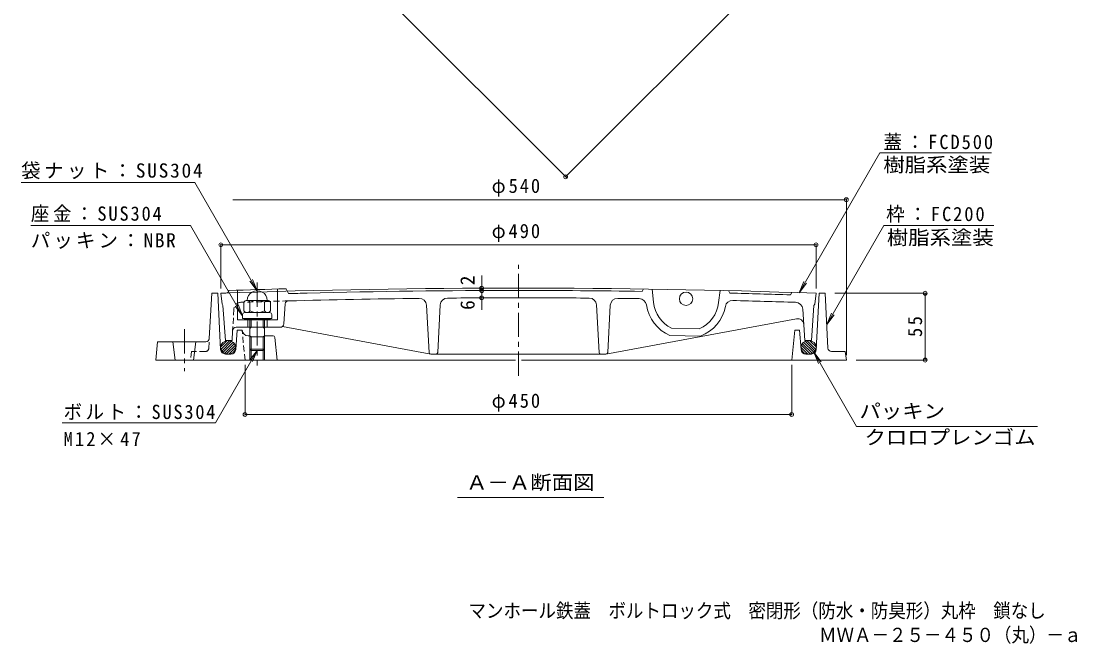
# Model space of a CAD drawing. Units: millimetres, scale not verified. Extents: x -688 to 760, y -541 to 560.
# Drawn here: x -688 to 181, y -541 to -29 of the extents above; entities that cross this region are included whole.
import ezdxf
from ezdxf.enums import TextEntityAlignment as Align

# ---------------------------------------------------------------- set-up
doc = ezdxf.new("R2010")
doc.units = ezdxf.units.MM
doc.header["$LTSCALE"] = 4
doc.header["$PDMODE"] = 32
doc.header["$PDSIZE"] = 3.2
doc.linetypes.add('CHAIN1', pattern=[8, 5, -1, 1, -1])
doc.linetypes.add('DASHED1', pattern=[1.8, 1.2, -0.6])
for name, color, linetype, lineweight in [('8-1', 2, 'Continuous', 9), ('8-2', 3, 'Continuous', 9), ('8-3', 2, 'Continuous', 9), ('8-4', 7, 'Continuous', 9), ('8-5', 7, 'Continuous', 9), ('8-6', 6, 'Continuous', 9)]:
    doc.layers.add(name, color=color, linetype=linetype, lineweight=lineweight)
doc.layers.add('F-5_F-5ﾚｲﾔ', color=2, linetype='Continuous')
doc.styles.add('ＭＳ ゴシック', font='')
doc.styles.get('ＭＳ ゴシック').set_extended_font_data('MS Gothic')

msp = doc.modelspace()

# ---------------------------------------------------------------- linework, layer by layer
at = {"layer": '8-1'}
for p, q in [((-533.535, -289.864), (-531.599, -252.708)), ((-531.599, -252.708), (-526.599, -252.708)), ((-524.289, -298.908), (-526.599, -252.708)), ((-33.909, -298.908), (-31.599, -252.708)), ((-31.599, -252.708), (-26.599, -252.708)), ((-24.247, -297.864), (-26.599, -252.708)), ((-511.815, -299.015), (-510.599, -283.208)), ((-506.599, -283.208), (-510.599, -283.208)), ((-506.594, -283.258), (-506.599, -283.208)), ((-54.099, -307.708), (-51.599, -283.208)), ((-51.599, -283.208), (-47.599, -283.208)), ((-46.383, -299.015), (-47.599, -283.208)), ((-576.099, -292.708), (-577.599, -307.708)), ((-536.53, -292.708), (-576.099, -292.708)), ((-563.599, -292.708), (-561.599, -307.708)), ((-544.6, -292.708), (-546.6, -307.708)), ((-501.624, -287.708), (-500.1, -287.708)), ((-488.1, -287.708), (-481.09, -287.708)), ((-479.599, -289.049), (-477.599, -307.708)), ((-520.294, -302.708), (-515.803, -302.708)), ((-500.1, -297.708), (-500.1, -307.708)), ((-499.1, -298.708), (-499.1, -307.708)), ((-489.1, -298.708), (-489.1, -307.708)), ((-488.1, -297.708), (-488.1, -307.708)), ((-37.904, -302.708), (-42.395, -302.708)), ((-21.251, -300.708), (-10.099, -300.708)), ((-9.099, -307.708), (-10.099, -300.708)), ((-577.599, -307.708), (-281.599, -307.708)), ((-276.599, -307.708), (-9.099, -307.708))]:
    msp.add_line(p, q, dxfattribs=at)
at = {"layer": '8-1', "linetype": 'CHAIN1'}
msp.add_line((-554.1, -282.284), (-554.1, -316.742), dxfattribs=at)
at = {"layer": '8-1', "linetype": 'DASHED1'}
for p, q in [((-504.099, -307.708), (-506.598, -283.216)), ((-533.951, -297.864), (-533.535, -289.864)), ((-548.099, -300.708), (-549.099, -307.708)), ((-536.947, -300.708), (-548.099, -300.708))]:
    msp.add_line(p, q, dxfattribs=at)
at = {"layer": '8-1'}
for centre, radius, start, end in [((-501.624, -282.708), 5, 185.8318, 270), ((-536.53, -289.708), 3, 270, 357.01874), ((-481.09, -289.208), 1.5, 6.1149, 90), ((-520.294, -298.708), 4, 182.86198, 270), ((-515.803, -298.708), 4, 270, 355.60158), ((-42.395, -298.708), 4, 184.39842, 270), ((-37.904, -298.708), 4, 270, 357.13802), ((-21.251, -297.708), 3, 182.98141, 270)]:
    msp.add_arc(centre, radius, start, end, dxfattribs=at)
at = {"layer": '8-1', "linetype": 'DASHED1'}
msp.add_arc((-536.947, -297.708), 3, 270, 357.01866, dxfattribs=at)
at = {"layer": '8-2', "linetype": 'CHAIN1'}
msp.add_line((-279.099, -320.678), (-279.099, -229.307), dxfattribs=at)
at = {"layer": '8-2'}
for p, q in [((-517.35, -250.479), (-517.691, -251.174)), ((-510.349, -250.237), (-510.349, -274.708)), ((-477.349, -249.173), (-477.349, -274.708)), ((-470.349, -248.963), (-468.309, -252.986)), ((-177.093, -251.163), (-176.099, -249.178)), ((-169.099, -249.284), (-167.949, -260.13)), ((-113.099, -250.388), (-114.285, -260.445)), ((-105.112, -252.583), (-106.099, -250.558)), ((-55.083, -254.006), (-54.099, -252.037)), ((-520.349, -291.708), (-522.348, -262.708)), ((-472.157, -277.915), (-471.012, -261.322)), ((-352.678, -301.353), (-354.78, -262.564)), ((-345.521, -301.353), (-343.411, -262.331)), ((-212.678, -301.353), (-214.788, -262.331)), ((-205.52, -301.353), (-203.418, -262.564)), ((-45.058, -265.749), (-43.349, -291.708)), ((-37.849, -291.708), (-35.85, -262.708)), ((-510.349, -274.708), (-477.349, -274.708)), ((-501.849, -274.708), (-501.849, -280.708)), ((-485.849, -274.708), (-485.849, -280.708)), ((-50.13, -273.732), (-207.018, -302.77)), ((-514.327, -283.518), (-514.849, -291.708)), ((-475.149, -280.708), (-511.333, -280.708)), ((-473.404, -280.148), (-351.18, -302.77)), ((-130.22, -281.987), (-152.956, -281.538)), ((-520.349, -291.708), (-514.849, -291.708)), ((-129.08, -288.009), (-154.334, -287.511)), ((-37.849, -291.708), (-43.349, -291.708)), ((-351.18, -302.77), (-347.018, -302.77)), ((-347.018, -302.77), (-279.099, -302.77)), ((-211.18, -302.77), (-279.099, -302.77)), ((-207.018, -302.77), (-211.18, -302.77))]:
    msp.add_line(p, q, dxfattribs=at)
at = {"layer": '8-2', "linetype": 'DASHED1'}
msp.add_line((-513.327, -265.819), (-514.327, -283.518), dxfattribs=at)
at = {"layer": '8-2'}
for points in [[(-524.099, -252.708), (-523.099, -261.708), (-522.349, -262.708)], [(-34.099, -252.708), (-35.099, -261.708), (-35.849, -262.708)]]:
    msp.add_lwpolyline(points, dxfattribs=at)
msp.add_circle((-141.099, -257.281), 5.5, dxfattribs=at)
for centre, radius, start, end in [((-279.099, -7248.42), 7000, 87.99424, 92.00576), ((-519.935, -250.072), 2.5, 271.973, 333.84622), ((-203.849, -9247.019), 9002, 91.69646, 91.99577), ((-279.099, -7248.42), 6998, 90, 91.42466), ((-279.099, -7248.42), 6998, 89.1648, 90), ((-278.849, -7248.421), 7000, 91.973, 92.00576), ((-468.518, -261.494), 2.5, 91.55498, 176.0531), ((-279.099, -7248.42), 6992, 90.66985, 91.55293), ((-279.099, -7248.42), 6998, 91.42466, 91.54937), ((-360.771, -262.897), 6, 3.18419, 90.66985), ((-337.42, -262.663), 6, 90.47833, 176.82425), ((-279.099, -7248.42), 6992, 90, 90.47833), ((-279.099, -7248.42), 6992, 89.52167, 90), ((-220.778, -262.663), 6, 3.17575, 89.52167), ((-197.427, -262.897), 6, 89.33015, 176.81581), ((-279.099, -7248.42), 6992, 89.18441, 89.33015), ((-179.658, -263.127), 6, 8.62108, 89.18441), ((-141.099, -257.281), 27, 186.05598, 243.94961), ((-141.103, -257.277), 27, 293.77096, 353.27217), ((-102.805, -264.644), 6, 88.55397, 169.11133), ((-279.099, -7248.42), 6998, 88.16557, 88.57534), ((-279.099, -7248.42), 6992, 88.12928, 88.55397), ((-51.045, -266.143), 6, 3.7664, 88.12928), ((-141.099, -257.281), 33, 188.62108, 246.35628), ((-141.103, -257.277), 33, 291.36643, 349.11133), ((-475.149, -277.708), 3, 270, 356.0531), ((-49.22, -278.649), 5, 3.7664, 100.48593), ((-511.333, -283.708), 3, 90, 176.35318), ((-351.18, -301.27), 1.5, 183.18431, 270), ((-347.018, -301.27), 1.5, 270, 356.82413), ((-211.18, -301.27), 1.5, 183.17587, 270), ((-207.018, -301.27), 1.5, 270, 356.81569)]:
    msp.add_arc(centre, radius, start, end, dxfattribs=at)
at = {"layer": '8-2', "linetype": 'DASHED1'}
for centre, radius, start, end in [((-507.336, -266.158), 6, 91.87427, 176.76367), ((-278.849, -7248.421), 6992, 91.55498, 91.87427)]:
    msp.add_arc(centre, radius, start, end, dxfattribs=at)
at = {"layer": '8-3', "color": 4, "linetype": 'CHAIN1'}
msp.add_line((-494.099, -243.82), (-494.099, -312.115), dxfattribs=at)
at = {"layer": '8-3'}
for p, q in [((-505.049, -260.023), (-505.049, -267.194)), ((-485.599, -258.608), (-502.599, -258.608)), ((-500.098, -260.022), (-500.098, -267.195)), ((-488.099, -260.022), (-488.099, -267.194)), ((-483.149, -260.023), (-483.149, -267.194))]:
    msp.add_line(p, q, dxfattribs=at)
at = {"layer": '8-3', "color": 4}
for p, q in [((-483.599, -268.608), (-504.599, -268.608)), ((-506.099, -270.108), (-506.099, -273.408)), ((-506.099, -273.408), (-482.099, -273.408)), ((-500.1, -298.694), (-500.1, -274.708)), ((-499.1, -280.695), (-499.1, -274.708)), ((-489.1, -280.694), (-489.1, -274.708)), ((-488.1, -298.694), (-488.1, -274.708)), ((-482.099, -270.108), (-482.099, -273.408)), ((-488.1, -280.695), (-500.1, -280.695)), ((-499.1, -280.695), (-500.1, -281.695)), ((-489.099, -280.695), (-488.099, -281.695)), ((-499.1, -288.695), (-500.1, -287.694)), ((-488.1, -288.695), (-500.1, -288.695)), ((-499.1, -299.695), (-499.1, -288.695)), ((-489.1, -299.695), (-489.1, -288.695)), ((-489.099, -288.695), (-488.099, -287.694)), ((-489.1, -299.695), (-499.1, -299.695)), ((-489.1, -299.695), (-488.1, -298.694))]:
    msp.add_line(p, q, dxfattribs=at)
msp.add_lwpolyline([(-488.1, -298.694), (-500.1, -298.694), (-499.1, -299.695)], dxfattribs=at)
at = {"layer": '8-3'}
for centre, radius, start, end in [((-502.574, -261.48), 2.873, 30.49951, 149.50049), ((-494.099, -272.041), 13.433, 63.46959, 116.53041), ((-485.624, -261.48), 2.873, 30.49951, 149.50049), ((-502.574, -265.736), 2.873, 210.49951, 329.50049), ((-494.099, -255.176), 13.433, 243.46959, 296.53041), ((-485.625, -265.736), 2.873, 210.49951, 329.50049)]:
    msp.add_arc(centre, radius, start, end, dxfattribs=at)
at = {"layer": '8-3', "color": 4}
for centre, start, end in [((-504.599, -270.108), 90, 180), ((-483.599, -270.108), 0, 90)]:
    msp.add_arc(centre, 1.5, start, end, dxfattribs=at)
at = {"layer": '8-3'}
msp.add_ellipse((-494.099, -258.608), major_axis=(8.25, 0), ratio=0.9696, start_param=6.2831853, end_param=9.424778, dxfattribs=at)
at = {"layer": '8-4'}
for p, q in [((-240.19, -156.869), (148.719, 232.04)), ((-239.341, -157.717), (-467.898, 70.839)), ((-9.099, -175.712), (-514.296, -175.712)), ((-9.099, -175.112), (-9.099, -303.708)), ((-524.099, -212.254), (-524.099, -248.707)), ((-34.099, -212.854), (-524.099, -212.854)), ((-34.099, -212.254), (-34.099, -248.707)), ((-309.267, -248.485), (-309.267, -238.097)), ((-309.267, -250.486), (-309.267, -248.486)), ((-309.267, -256.485), (-309.267, -250.485)), ((-309.267, -256.485), (-309.267, -266.426)), ((56.992, -252.708), (-18.599, -252.708)), ((55.792, -252.708), (55.792, -307.708)), ((-504.099, -353.105), (-504.099, -311.708)), ((-54.099, -353.105), (-54.099, -311.708)), ((56.992, -307.708), (-1.099, -307.708)), ((-54.099, -352.505), (-504.099, -352.505))]:
    msp.add_line(p, q, dxfattribs=at)
for p in [(-240.19, -156.869), (-240.189, -156.869), (-9.099, -175.712), (-524.099, -212.854), (-34.099, -212.854), (-309.267, -248.485), (-309.267, -250.485), (55.792, -252.708), (-309.267, -256.485), (55.792, -307.708), (-504.099, -352.505), (-54.099, -352.505)]:
    msp.add_point(p, dxfattribs=at)
at = {"layer": '8-5'}
for p, q in [((18.391, -137.129), (-48.059, -252.223)), ((110.287, -137.129), (18.39, -137.129)), ((-688.479, -161.617), (-545.479, -161.617)), ((-494.099, -250.609), (-545.479, -161.617)), ((-680.452, -196.995), (-548.97, -196.995)), ((-506.1, -271.248), (-548.97, -196.995)), ((21.748, -196.996), (-25.26, -278.417)), ((112.223, -196.996), (21.748, -196.996)), ((-494.099, -250.609), (-500.187, -242.676)), ((-494.099, -250.609), (-497.926, -241.37)), ((-48.059, -252.223), (-44.232, -242.984)), ((-48.059, -252.223), (-44.232, -242.984)), ((-48.059, -252.223), (-41.971, -244.289)), ((-48.059, -252.223), (-41.971, -244.289)), ((-506.1, -271.248), (-512.187, -263.315)), ((-506.1, -271.248), (-509.927, -262.01)), ((-25.26, -278.417), (-21.433, -269.178)), ((-25.26, -278.417), (-19.173, -270.484)), ((-494.1, -299.694), (-500.187, -307.628)), ((-35.959, -301.322), (-29.872, -309.256)), ((-35.959, -301.322), (-32.133, -310.561)), ((-0.786, -362.245), (-35.959, -301.322)), ((-528.51, -359.294), (-654.629, -359.294)), ((148.204, -362.245), (-0.786, -362.245)), ((-329.3, -420.763), (-208.9, -420.763))]:
    msp.add_line(p, q, dxfattribs=at)
msp.add_lwpolyline([(-528.51, -359.294), (-494.1, -299.694), (-497.926, -308.933)], dxfattribs=at)
at = {"layer": '8-6'}
for p, q in [((-504.649, -273.708), (-483.549, -273.708)), ((-524.373, -297.092), (-519.063, -291.782)), ((-524.065, -298.905), (-516.947, -291.788)), ((-523.303, -300.265), (-515.285, -292.247)), ((-522.239, -301.323), (-513.925, -293.009)), ((-520.905, -302.11), (-512.835, -294.04)), ((-519.275, -302.601), (-512.042, -295.368)), ((-38.924, -302.601), (-46.156, -295.368)), ((-37.293, -302.11), (-45.363, -294.04)), ((-35.959, -301.323), (-44.273, -293.009)), ((-34.895, -300.265), (-42.914, -292.247)), ((-34.134, -298.905), (-41.251, -291.788)), ((-33.826, -297.092), (-39.136, -291.782)), ((-517.216, -302.664), (-511.677, -297.124)), ((-40.982, -302.664), (-46.522, -297.124))]:
    msp.add_line(p, q, dxfattribs=at)
for points in [[(-504.649, -273.408), (-504.649, -273.708), (-503.599, -274.708), (-484.599, -274.708)], [(-483.549, -273.408), (-483.549, -273.708), (-484.599, -274.708)]]:
    msp.add_lwpolyline(points, dxfattribs=at)
for centre, major_axis in [((-518.025, -297.208), (6.349, 0)), ((-40.173, -297.208), (-6.349, 0))]:
    msp.add_ellipse(centre, major_axis=major_axis, ratio=0.8663, dxfattribs=at)

# ---------------------------------------------------------------- texts
at = {"layer": '8-4', "color": 2, "style": 'ＭＳ ゴシック'}
for s, p in [('2', (-311.667, -246.097)), ('6', (-311.667, -266.426))]:
    msp.add_text(s, height=11.73, rotation=90, dxfattribs=at).set_placement(p, align=Align.BOTTOM_LEFT)
at = {"layer": '8-4', "color": 2, "char_height": 11.73, "attachment_point": 7, "style": 'ＭＳ ゴシック'}
for s, insert in [('\\T1.21;\\W0.95;φ540', (-301.1, -173.312)), ('\\T1.21;\\W0.95;φ490', (-301.099, -210.454)), ('\\T1.21;\\W0.95;φ450', (-301.099, -350.095))]:
    msp.add_mtext(s, dxfattribs=dict(at, insert=insert))
at = {"layer": '8-4', "color": 2, "insert": (53.392, -288.708), "char_height": 11.73, "attachment_point": 7, "rotation": 90, "style": 'ＭＳ ゴシック'}
msp.add_mtext('\\T1.27;\\W0.95;55', dxfattribs=at)
at = {"layer": '8-5', "color": 2, "style": 'ＭＳ ゴシック', "width": 1.1}
for s, p in [('樹脂系塗装', (21.322, -156.329)), ('樹脂系塗装', (24.223, -216.196)), ('パッキン', (1.688, -359.045)), ('クロロプレンゴム', (5.847, -380.645)), ('Ａ－Ａ断面図', (-322.1, -417.763))]:
    msp.add_text(s, height=11.73, dxfattribs=at).set_placement(p, align=Align.BOTTOM_LEFT)
at = {"layer": '8-5', "color": 2, "char_height": 11.73, "attachment_point": 7, "style": 'ＭＳ ゴシック'}
for s, insert in [('\\T1.21;\\W0.95;蓋：FCD500', (21.47, -134.729)), ('\\T1.18;袋ナット：SUS304', (-688.479, -158.817)), ('\\T1.2;\\W0.95;座金：SUS304', (-680.452, -194.195)), ('\\T1.21;\\W0.95;枠：FC200', (23.683, -194.596)), ('\\T1.16;パッキン：NBR', (-680.452, -216.195)), ('\\T1.19;\\W0.95;ボルト：SUS304', (-653.51, -356.894)), ('\\T1.23;\\W0.95;M12×47', (-653.51, -378.494))]:
    msp.add_mtext(s, dxfattribs=dict(at, insert=insert))
at = {"layer": 'F-5_F-5ﾚｲﾔ', "style": 'ＭＳ ゴシック', "width": 0.9}
for s, p in [('マンホール鉄蓋\u3000ボルトロック式\u3000密閉形（防水・防臭形）丸枠\u3000鎖なし', (-320.169, -523.319)), ('ＭＷＡ－２５－４５０（丸）－ａ', (-31.601, -543.277))]:
    msp.add_text(s, height=11.73, dxfattribs=at).set_placement(p, align=Align.BOTTOM_LEFT)

doc.saveas('drawing.dxf')
